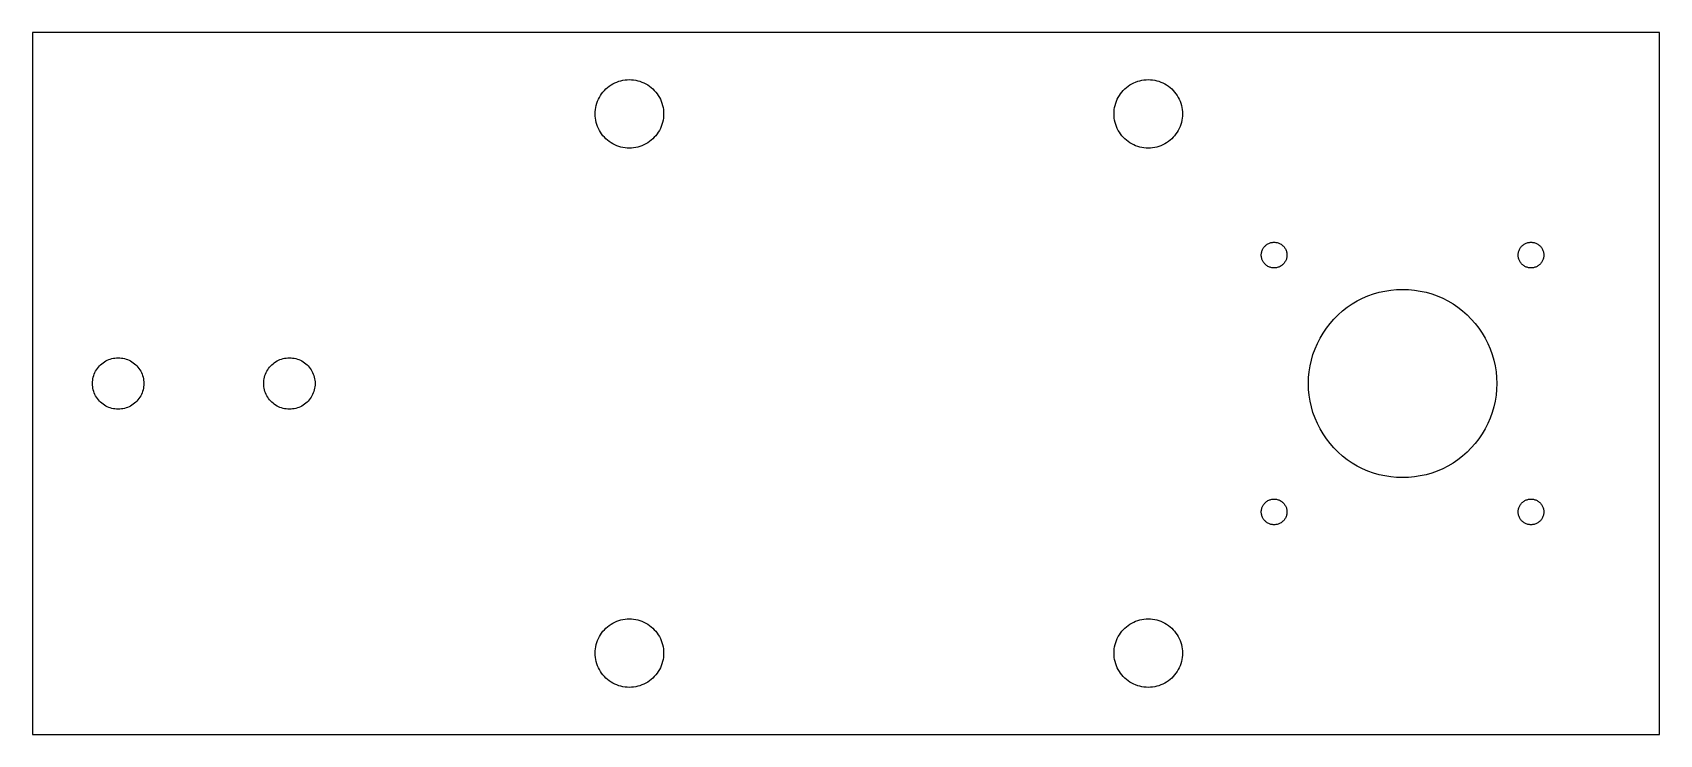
# Model space of a CAD drawing. Header units: metres. Extents: x -100 to 90, y -41 to 41.
import ezdxf

# ---------------------------------------------------------------- set-up
doc = ezdxf.new("R2010")
doc.units = ezdxf.units.M

msp = doc.modelspace()

# ---------------------------------------------------------------- linework, layer by layer
for p, q in [((90, 41), (-100, 41)), ((-100, 41), (-100, -41)), ((90, -41), (90, 41)), ((-33.382, 34.0497), (-33.2159, 34.2382)), ((-33.2159, 34.2382), (-33.0382, 34.4159)), ((-33.0382, 34.4159), (-32.8497, 34.582)), ((-32.8497, 34.582), (-32.6511, 34.7361)), ((-32.6511, 34.7361), (-32.4433, 34.8773)), ((-32.4433, 34.8773), (-32.227, 35.0052)), ((-32.227, 35.0052), (-32.0031, 35.1193)), ((-32.0031, 35.1193), (-31.7725, 35.2191)), ((-31.7725, 35.2191), (-31.5361, 35.3042)), ((-31.5361, 35.3042), (-31.2948, 35.3743)), ((-31.2948, 35.3743), (-31.0495, 35.4291)), ((-31.0495, 35.4291), (-30.8013, 35.4684)), ((-30.8013, 35.4684), (-30.5511, 35.4921)), ((-30.5511, 35.4921), (-30.3, 35.5)), ((-30.3, 35.5), (-30.0488, 35.4921)), ((-30.0488, 35.4921), (-29.7987, 35.4684)), ((-29.7987, 35.4684), (-29.5505, 35.4291)), ((-29.5505, 35.4291), (-29.3052, 35.3743)), ((-29.3052, 35.3743), (-29.0639, 35.3042)), ((-29.0639, 35.3042), (-28.8275, 35.2191)), ((-28.8275, 35.2191), (-28.5969, 35.1193)), ((-28.5969, 35.1193), (-28.373, 35.0052)), ((-28.373, 35.0052), (-28.1567, 34.8773)), ((-28.1567, 34.8773), (-27.9489, 34.7361)), ((-27.9489, 34.7361), (-27.7503, 34.582)), ((-27.7503, 34.582), (-27.5618, 34.4159)), ((-27.5618, 34.4159), (-27.3841, 34.2382)), ((-27.3841, 34.2382), (-27.2179, 34.0497)), ((27.2179, 34.0497), (27.3841, 34.2382)), ((27.3841, 34.2382), (27.5618, 34.4159)), ((27.5618, 34.4159), (27.7503, 34.582)), ((27.7503, 34.582), (27.9489, 34.7361)), ((27.9489, 34.7361), (28.1567, 34.8773)), ((28.1567, 34.8773), (28.373, 35.0052)), ((28.373, 35.0052), (28.5969, 35.1193)), ((28.5969, 35.1193), (28.8275, 35.2191)), ((28.8275, 35.2191), (29.0639, 35.3042)), ((29.0639, 35.3042), (29.3052, 35.3743)), ((29.3052, 35.3743), (29.5505, 35.4291)), ((29.5505, 35.4291), (29.7987, 35.4684)), ((29.7987, 35.4684), (30.0488, 35.4921)), ((30.0488, 35.4921), (30.3, 35.5)), ((30.3, 35.5), (30.5511, 35.4921)), ((30.5511, 35.4921), (30.8013, 35.4684)), ((30.8013, 35.4684), (31.0495, 35.4291)), ((31.0495, 35.4291), (31.2948, 35.3743)), ((31.2948, 35.3743), (31.5361, 35.3042)), ((31.5361, 35.3042), (31.7725, 35.2191)), ((31.7725, 35.2191), (32.0031, 35.1193)), ((32.0031, 35.1193), (32.227, 35.0052)), ((32.227, 35.0052), (32.4433, 34.8773)), ((32.4433, 34.8773), (32.6511, 34.7361)), ((32.6511, 34.7361), (32.8497, 34.582)), ((32.8497, 34.582), (33.0382, 34.4159)), ((33.0382, 34.4159), (33.2159, 34.2382)), ((33.2159, 34.2382), (33.382, 34.0497)), ((-34.2291, 32.2495), (-34.1743, 32.4948)), ((-34.1743, 32.4948), (-34.1042, 32.7361)), ((-34.1042, 32.7361), (-34.0191, 32.9725)), ((-34.0191, 32.9725), (-33.9193, 33.2031)), ((-33.9193, 33.2031), (-33.8052, 33.427)), ((-33.8052, 33.427), (-33.6773, 33.6433)), ((-33.6773, 33.6433), (-33.5361, 33.8511)), ((-33.5361, 33.8511), (-33.382, 34.0497)), ((-27.2179, 34.0497), (-27.0639, 33.8511)), ((-27.0639, 33.8511), (-26.9227, 33.6433)), ((-26.9227, 33.6433), (-26.7948, 33.427)), ((-26.7948, 33.427), (-26.6807, 33.2031)), ((-26.6807, 33.2031), (-26.5809, 32.9725)), ((-26.5809, 32.9725), (-26.4958, 32.7361)), ((-26.4958, 32.7361), (-26.4257, 32.4948)), ((-26.4257, 32.4948), (-26.3708, 32.2495)), ((26.3708, 32.2495), (26.4257, 32.4948)), ((26.4257, 32.4948), (26.4958, 32.7361)), ((26.4958, 32.7361), (26.5809, 32.9725)), ((26.5809, 32.9725), (26.6807, 33.2031)), ((26.6807, 33.2031), (26.7948, 33.427)), ((26.7948, 33.427), (26.9227, 33.6433)), ((26.9227, 33.6433), (27.0639, 33.8511)), ((27.0639, 33.8511), (27.2179, 34.0497)), ((33.382, 34.0497), (33.5361, 33.8511)), ((33.5361, 33.8511), (33.6773, 33.6433)), ((33.6773, 33.6433), (33.8052, 33.427)), ((33.8052, 33.427), (33.9193, 33.2031)), ((33.9193, 33.2031), (34.0191, 32.9725)), ((34.0191, 32.9725), (34.1042, 32.7361)), ((34.1042, 32.7361), (34.1743, 32.4948)), ((34.1743, 32.4948), (34.2291, 32.2495)), ((-34.3, 31.5), (-34.2921, 31.7512)), ((-34.2921, 31.2488), (-34.3, 31.5)), ((-34.2921, 31.7512), (-34.2684, 32.0013)), ((-34.2684, 30.9987), (-34.2921, 31.2488)), ((-34.2684, 32.0013), (-34.2291, 32.2495)), ((-34.2291, 30.7505), (-34.2684, 30.9987)), ((-34.1743, 30.5052), (-34.2291, 30.7505)), ((-34.1042, 30.2639), (-34.1743, 30.5052)), ((-26.4257, 30.5052), (-26.4958, 30.2639)), ((-26.3708, 30.7505), (-26.4257, 30.5052)), ((-26.3708, 32.2495), (-26.3315, 32.0013)), ((-26.3315, 30.9987), (-26.3708, 30.7505)), ((-26.3315, 32.0013), (-26.3079, 31.7512)), ((-26.3079, 31.2488), (-26.3315, 30.9987)), ((-26.3079, 31.7512), (-26.3, 31.5)), ((-26.3, 31.5), (-26.3079, 31.2488)), ((26.3, 31.5), (26.3079, 31.7512)), ((26.3079, 31.2488), (26.3, 31.5)), ((26.3079, 31.7512), (26.3315, 32.0013)), ((26.3315, 30.9987), (26.3079, 31.2488)), ((26.3315, 32.0013), (26.3708, 32.2495)), ((26.3708, 30.7505), (26.3315, 30.9987)), ((26.4257, 30.5052), (26.3708, 30.7505)), ((26.4958, 30.2639), (26.4257, 30.5052)), ((34.1743, 30.5052), (34.1042, 30.2639)), ((34.2291, 30.7505), (34.1743, 30.5052)), ((34.2291, 32.2495), (34.2684, 32.0013)), ((34.2684, 30.9987), (34.2291, 30.7505)), ((34.2684, 32.0013), (34.2921, 31.7512)), ((34.2921, 31.2488), (34.2684, 30.9987)), ((34.2921, 31.7512), (34.3, 31.5)), ((34.3, 31.5), (34.2921, 31.2488)), ((-34.0191, 30.0275), (-34.1042, 30.2639)), ((-33.9193, 29.7969), (-34.0191, 30.0275)), ((-33.8052, 29.573), (-33.9193, 29.7969)), ((-33.6773, 29.3567), (-33.8052, 29.573)), ((-33.5361, 29.1488), (-33.6773, 29.3567)), ((-33.382, 28.9503), (-33.5361, 29.1488)), ((-33.2159, 28.7618), (-33.382, 28.9503)), ((-33.0382, 28.5841), (-33.2159, 28.7618)), ((-32.8497, 28.4179), (-33.0382, 28.5841)), ((-27.5618, 28.5841), (-27.7503, 28.4179)), ((-27.3841, 28.7618), (-27.5618, 28.5841)), ((-27.2179, 28.9503), (-27.3841, 28.7618)), ((-27.0639, 29.1488), (-27.2179, 28.9503)), ((-26.9227, 29.3567), (-27.0639, 29.1488)), ((-26.7948, 29.573), (-26.9227, 29.3567)), ((-26.6807, 29.7969), (-26.7948, 29.573)), ((-26.5809, 30.0275), (-26.6807, 29.7969)), ((-26.4958, 30.2639), (-26.5809, 30.0275)), ((26.5809, 30.0275), (26.4958, 30.2639)), ((26.6807, 29.7969), (26.5809, 30.0275)), ((26.7948, 29.573), (26.6807, 29.7969)), ((26.9227, 29.3567), (26.7948, 29.573)), ((27.0639, 29.1488), (26.9227, 29.3567)), ((27.2179, 28.9503), (27.0639, 29.1488)), ((27.3841, 28.7618), (27.2179, 28.9503)), ((27.5618, 28.5841), (27.3841, 28.7618)), ((27.7503, 28.4179), (27.5618, 28.5841)), ((33.0382, 28.5841), (32.8497, 28.4179)), ((33.2159, 28.7618), (33.0382, 28.5841)), ((33.382, 28.9503), (33.2159, 28.7618)), ((33.5361, 29.1488), (33.382, 28.9503)), ((33.6773, 29.3567), (33.5361, 29.1488)), ((33.8052, 29.573), (33.6773, 29.3567)), ((33.9193, 29.7969), (33.8052, 29.573)), ((34.0191, 30.0275), (33.9193, 29.7969)), ((34.1042, 30.2639), (34.0191, 30.0275)), ((-32.6511, 28.2639), (-32.8497, 28.4179)), ((-32.4433, 28.1227), (-32.6511, 28.2639)), ((-32.227, 27.9948), (-32.4433, 28.1227)), ((-32.0031, 27.8807), (-32.227, 27.9948)), ((-31.7725, 27.7809), (-32.0031, 27.8807)), ((-31.5361, 27.6958), (-31.7725, 27.7809)), ((-31.2948, 27.6257), (-31.5361, 27.6958)), ((-31.0495, 27.5708), (-31.2948, 27.6257)), ((-30.8013, 27.5315), (-31.0495, 27.5708)), ((-30.5511, 27.5079), (-30.8013, 27.5315)), ((-30.3, 27.5), (-30.5511, 27.5079)), ((-30.0488, 27.5079), (-30.3, 27.5)), ((-29.7987, 27.5315), (-30.0488, 27.5079)), ((-29.5505, 27.5708), (-29.7987, 27.5315)), ((-29.3052, 27.6257), (-29.5505, 27.5708)), ((-29.0639, 27.6958), (-29.3052, 27.6257)), ((-28.8275, 27.7809), (-29.0639, 27.6958)), ((-28.5969, 27.8807), (-28.8275, 27.7809)), ((-28.373, 27.9948), (-28.5969, 27.8807)), ((-28.1567, 28.1227), (-28.373, 27.9948)), ((-27.9489, 28.2639), (-28.1567, 28.1227)), ((-27.7503, 28.4179), (-27.9489, 28.2639)), ((27.9489, 28.2639), (27.7503, 28.4179)), ((28.1567, 28.1227), (27.9489, 28.2639)), ((28.373, 27.9948), (28.1567, 28.1227)), ((28.5969, 27.8807), (28.373, 27.9948)), ((28.8275, 27.7809), (28.5969, 27.8807)), ((29.0639, 27.6958), (28.8275, 27.7809)), ((29.3052, 27.6257), (29.0639, 27.6958)), ((29.5505, 27.5708), (29.3052, 27.6257)), ((29.7987, 27.5315), (29.5505, 27.5708)), ((30.0488, 27.5079), (29.7987, 27.5315)), ((30.3, 27.5), (30.0488, 27.5079)), ((30.5511, 27.5079), (30.3, 27.5)), ((30.8013, 27.5315), (30.5511, 27.5079)), ((31.0495, 27.5708), (30.8013, 27.5315)), ((31.2948, 27.6257), (31.0495, 27.5708)), ((31.5361, 27.6958), (31.2948, 27.6257)), ((31.7725, 27.7809), (31.5361, 27.6958)), ((32.0031, 27.8807), (31.7725, 27.7809)), ((32.227, 27.9948), (32.0031, 27.8807)), ((32.4433, 28.1227), (32.227, 27.9948)), ((32.6511, 28.2639), (32.4433, 28.1227)), ((32.8497, 28.4179), (32.6511, 28.2639)), ((43.5118, 15.188), (43.5266, 15.2811)), ((43.5266, 15.2811), (43.5471, 15.373)), ((43.5471, 15.373), (43.5734, 15.4635)), ((43.5734, 15.4635), (43.6053, 15.5522)), ((43.6053, 15.5522), (43.6428, 15.6387)), ((43.6428, 15.6387), (43.6855, 15.7226)), ((43.6855, 15.7226), (43.7335, 15.8037)), ((43.7335, 15.8037), (43.7865, 15.8817)), ((43.7865, 15.8817), (43.8442, 15.9561)), ((43.8442, 15.9561), (43.9066, 16.0268)), ((43.9066, 16.0268), (43.9732, 16.0934)), ((43.9732, 16.0934), (44.0439, 16.1558)), ((44.0439, 16.1558), (44.1183, 16.2135)), ((44.1183, 16.2135), (44.1963, 16.2665)), ((44.1963, 16.2665), (44.2774, 16.3145)), ((44.2774, 16.3145), (44.3613, 16.3572)), ((44.3613, 16.3572), (44.4478, 16.3947)), ((44.4478, 16.3947), (44.5365, 16.4266)), ((44.5365, 16.4266), (44.627, 16.4529)), ((44.627, 16.4529), (44.7189, 16.4734)), ((44.7189, 16.4734), (44.812, 16.4882)), ((44.812, 16.4882), (44.9058, 16.497)), ((44.9058, 16.497), (45, 16.5)), ((45, 16.5), (45.0942, 16.497)), ((45.0942, 16.497), (45.188, 16.4882)), ((45.188, 16.4882), (45.2811, 16.4734)), ((45.2811, 16.4734), (45.373, 16.4529)), ((45.373, 16.4529), (45.4635, 16.4266)), ((45.4635, 16.4266), (45.5522, 16.3947)), ((45.5522, 16.3947), (45.6387, 16.3572)), ((45.6387, 16.3572), (45.7226, 16.3145)), ((45.7226, 16.3145), (45.8037, 16.2665)), ((45.8037, 16.2665), (45.8817, 16.2135)), ((45.8817, 16.2135), (45.9561, 16.1558)), ((45.9561, 16.1558), (46.0268, 16.0934)), ((46.0268, 16.0934), (46.0935, 16.0268)), ((46.0935, 16.0268), (46.1558, 15.9561)), ((46.1558, 15.9561), (46.2135, 15.8817)), ((46.2135, 15.8817), (46.2665, 15.8037)), ((46.2665, 15.8037), (46.3145, 15.7226)), ((46.3145, 15.7226), (46.3573, 15.6387)), ((46.3573, 15.6387), (46.3947, 15.5522)), ((46.3947, 15.5522), (46.4266, 15.4635)), ((46.4266, 15.4635), (46.4529, 15.373)), ((46.4529, 15.373), (46.4734, 15.2811)), ((46.4734, 15.2811), (46.4882, 15.188)), ((73.5118, 15.188), (73.5266, 15.2811)), ((73.5266, 15.2811), (73.5471, 15.373)), ((73.5471, 15.373), (73.5734, 15.4635)), ((73.5734, 15.4635), (73.6053, 15.5522)), ((73.6053, 15.5522), (73.6427, 15.6387)), ((73.6427, 15.6387), (73.6855, 15.7226)), ((73.6855, 15.7226), (73.7335, 15.8037)), ((73.7335, 15.8037), (73.7865, 15.8817)), ((73.7865, 15.8817), (73.8442, 15.9561)), ((73.8442, 15.9561), (73.9065, 16.0268)), ((73.9065, 16.0268), (73.9732, 16.0934)), ((73.9732, 16.0934), (74.0439, 16.1558)), ((74.0439, 16.1558), (74.1183, 16.2135)), ((74.1183, 16.2135), (74.1963, 16.2665)), ((74.1963, 16.2665), (74.2774, 16.3145)), ((74.2774, 16.3145), (74.3613, 16.3572)), ((74.3613, 16.3572), (74.4478, 16.3947)), ((74.4478, 16.3947), (74.5365, 16.4266)), ((74.5365, 16.4266), (74.627, 16.4529)), ((74.627, 16.4529), (74.7189, 16.4734)), ((74.7189, 16.4734), (74.812, 16.4882)), ((74.812, 16.4882), (74.9058, 16.497)), ((74.9058, 16.497), (75, 16.5)), ((75, 16.5), (75.0942, 16.497)), ((75.0942, 16.497), (75.188, 16.4882)), ((75.188, 16.4882), (75.2811, 16.4734)), ((75.2811, 16.4734), (75.373, 16.4529)), ((75.373, 16.4529), (75.4635, 16.4266)), ((75.4635, 16.4266), (75.5522, 16.3947)), ((75.5522, 16.3947), (75.6387, 16.3572)), ((75.6387, 16.3572), (75.7226, 16.3145)), ((75.7226, 16.3145), (75.8037, 16.2665)), ((75.8037, 16.2665), (75.8817, 16.2135)), ((75.8817, 16.2135), (75.9561, 16.1558)), ((75.9561, 16.1558), (76.0268, 16.0934)), ((76.0268, 16.0934), (76.0934, 16.0268)), ((76.0934, 16.0268), (76.1558, 15.9561)), ((76.1558, 15.9561), (76.2135, 15.8817)), ((76.2135, 15.8817), (76.2665, 15.8037)), ((76.2665, 15.8037), (76.3145, 15.7226)), ((76.3145, 15.7226), (76.3572, 15.6387)), ((76.3572, 15.6387), (76.3947, 15.5522)), ((76.3947, 15.5522), (76.4266, 15.4635)), ((76.4266, 15.4635), (76.4529, 15.373)), ((76.4529, 15.373), (76.4734, 15.2811)), ((76.4734, 15.2811), (76.4882, 15.188)), ((43.5, 15), (43.503, 15.0942)), ((43.503, 14.9058), (43.5, 15)), ((43.503, 15.0942), (43.5118, 15.188)), ((43.5118, 14.812), (43.503, 14.9058)), ((43.5266, 14.7189), (43.5118, 14.812)), ((43.5471, 14.627), (43.5266, 14.7189)), ((43.5734, 14.5365), (43.5471, 14.627)), ((43.6053, 14.4478), (43.5734, 14.5365)), ((43.6428, 14.3613), (43.6053, 14.4478)), ((43.6855, 14.2774), (43.6428, 14.3613)), ((43.7335, 14.1963), (43.6855, 14.2774)), ((43.7865, 14.1183), (43.7335, 14.1963)), ((43.8442, 14.0439), (43.7865, 14.1183)), ((43.9066, 13.9732), (43.8442, 14.0439)), ((43.9732, 13.9065), (43.9066, 13.9732)), ((44.0439, 13.8442), (43.9732, 13.9065)), ((44.1183, 13.7865), (44.0439, 13.8442)), ((44.1963, 13.7335), (44.1183, 13.7865)), ((44.2774, 13.6855), (44.1963, 13.7335)), ((44.3613, 13.6427), (44.2774, 13.6855)), ((44.4478, 13.6053), (44.3613, 13.6427)), ((44.5365, 13.5734), (44.4478, 13.6053)), ((44.627, 13.5471), (44.5365, 13.5734)), ((44.7189, 13.5266), (44.627, 13.5471)), ((44.812, 13.5118), (44.7189, 13.5266)), ((44.9058, 13.5029), (44.812, 13.5118)), ((45, 13.5), (44.9058, 13.5029)), ((45.0942, 13.5029), (45, 13.5)), ((45.188, 13.5118), (45.0942, 13.5029)), ((45.2811, 13.5266), (45.188, 13.5118)), ((45.373, 13.5471), (45.2811, 13.5266)), ((45.4635, 13.5734), (45.373, 13.5471)), ((45.5522, 13.6053), (45.4635, 13.5734)), ((45.6387, 13.6427), (45.5522, 13.6053)), ((45.7226, 13.6855), (45.6387, 13.6427)), ((45.8037, 13.7335), (45.7226, 13.6855)), ((45.8817, 13.7865), (45.8037, 13.7335)), ((45.9561, 13.8442), (45.8817, 13.7865)), ((46.0268, 13.9065), (45.9561, 13.8442)), ((46.0935, 13.9732), (46.0268, 13.9065)), ((46.1558, 14.0439), (46.0935, 13.9732)), ((46.2135, 14.1183), (46.1558, 14.0439)), ((46.2665, 14.1963), (46.2135, 14.1183)), ((46.3145, 14.2774), (46.2665, 14.1963)), ((46.3573, 14.3613), (46.3145, 14.2774)), ((46.3947, 14.4478), (46.3573, 14.3613)), ((46.4266, 14.5365), (46.3947, 14.4478)), ((46.4529, 14.627), (46.4266, 14.5365)), ((46.4734, 14.7189), (46.4529, 14.627)), ((46.4882, 14.812), (46.4734, 14.7189)), ((46.4882, 15.188), (46.4971, 15.0942)), ((46.4971, 14.9058), (46.4882, 14.812)), ((46.4971, 15.0942), (46.5, 15)), ((46.5, 15), (46.4971, 14.9058)), ((73.5, 15), (73.5029, 15.0942)), ((73.5029, 14.9058), (73.5, 15)), ((73.5029, 15.0942), (73.5118, 15.188)), ((73.5118, 14.812), (73.5029, 14.9058)), ((73.5266, 14.7189), (73.5118, 14.812)), ((73.5471, 14.627), (73.5266, 14.7189)), ((73.5734, 14.5365), (73.5471, 14.627)), ((73.6053, 14.4478), (73.5734, 14.5365)), ((73.6427, 14.3613), (73.6053, 14.4478)), ((73.6855, 14.2774), (73.6427, 14.3613)), ((73.7335, 14.1963), (73.6855, 14.2774)), ((73.7865, 14.1183), (73.7335, 14.1963)), ((73.8442, 14.0439), (73.7865, 14.1183)), ((73.9065, 13.9732), (73.8442, 14.0439)), ((73.9732, 13.9065), (73.9065, 13.9732)), ((74.0439, 13.8442), (73.9732, 13.9065)), ((74.1183, 13.7865), (74.0439, 13.8442)), ((74.1963, 13.7335), (74.1183, 13.7865)), ((74.2774, 13.6855), (74.1963, 13.7335)), ((74.3613, 13.6427), (74.2774, 13.6855)), ((74.4478, 13.6053), (74.3613, 13.6427)), ((74.5365, 13.5734), (74.4478, 13.6053)), ((74.627, 13.5471), (74.5365, 13.5734)), ((74.7189, 13.5266), (74.627, 13.5471)), ((74.812, 13.5118), (74.7189, 13.5266)), ((74.9058, 13.5029), (74.812, 13.5118)), ((75, 13.5), (74.9058, 13.5029)), ((75.0942, 13.5029), (75, 13.5)), ((75.188, 13.5118), (75.0942, 13.5029)), ((75.2811, 13.5266), (75.188, 13.5118)), ((75.373, 13.5471), (75.2811, 13.5266)), ((75.4635, 13.5734), (75.373, 13.5471)), ((75.5522, 13.6053), (75.4635, 13.5734)), ((75.6387, 13.6427), (75.5522, 13.6053)), ((75.7226, 13.6855), (75.6387, 13.6427)), ((75.8037, 13.7335), (75.7226, 13.6855)), ((75.8817, 13.7865), (75.8037, 13.7335)), ((75.9561, 13.8442), (75.8817, 13.7865)), ((76.0268, 13.9065), (75.9561, 13.8442)), ((76.0934, 13.9732), (76.0268, 13.9065)), ((76.1558, 14.0439), (76.0934, 13.9732)), ((76.2135, 14.1183), (76.1558, 14.0439)), ((76.2665, 14.1963), (76.2135, 14.1183)), ((76.3145, 14.2774), (76.2665, 14.1963)), ((76.3572, 14.3613), (76.3145, 14.2774)), ((76.3947, 14.4478), (76.3572, 14.3613)), ((76.4266, 14.5365), (76.3947, 14.4478)), ((76.4529, 14.627), (76.4266, 14.5365)), ((76.4734, 14.7189), (76.4529, 14.627)), ((76.4882, 14.812), (76.4734, 14.7189)), ((76.4882, 15.188), (76.497, 15.0942)), ((76.497, 14.9058), (76.4882, 14.812)), ((76.497, 15.0942), (76.5, 15)), ((76.5, 15), (76.497, 14.9058)), ((54.1059, 9.2876), (54.7007, 9.63936)), ((54.7007, 9.63936), (55.3164, 9.95309)), ((55.3164, 9.95309), (55.9506, 10.2275)), ((55.9506, 10.2275), (56.6008, 10.4616)), ((56.6008, 10.4616), (57.2644, 10.6544)), ((57.2644, 10.6544), (57.9388, 10.8051)), ((57.9388, 10.8051), (58.6213, 10.9133)), ((58.6213, 10.9133), (59.3093, 10.9783)), ((59.3093, 10.9783), (60, 11)), ((60, 11), (60.6907, 10.9783)), ((60.6907, 10.9783), (61.3787, 10.9133)), ((61.3787, 10.9133), (62.0612, 10.8051)), ((62.0612, 10.8051), (62.7356, 10.6544)), ((62.7356, 10.6544), (63.3992, 10.4616)), ((63.3992, 10.4616), (64.0494, 10.2275)), ((64.0494, 10.2275), (64.6836, 9.95309)), ((64.6836, 9.95309), (65.2993, 9.63936)), ((65.2993, 9.63936), (65.8941, 9.2876)), ((51.9814, 7.53001), (52.47, 8.01865)), ((52.47, 8.01865), (52.9883, 8.47563)), ((52.9883, 8.47563), (53.5344, 8.89919)), ((53.5344, 8.89919), (54.1059, 9.2876)), ((65.8941, 9.2876), (66.4656, 8.89919)), ((66.4656, 8.89919), (67.0117, 8.47563)), ((67.0117, 8.47563), (67.53, 8.01865)), ((67.53, 8.01865), (68.0186, 7.53001)), ((50.3606, 5.29929), (50.7124, 5.89409)), ((50.7124, 5.89409), (51.1008, 6.46564)), ((51.1008, 6.46564), (51.5244, 7.01166)), ((51.5244, 7.01166), (51.9814, 7.53001)), ((68.0186, 7.53001), (68.4756, 7.01166)), ((68.4756, 7.01166), (68.8992, 6.46564)), ((68.8992, 6.46564), (69.2876, 5.89409)), ((69.2876, 5.89409), (69.6394, 5.29929)), ((49.5384, 3.39919), (49.7725, 4.04936)), ((49.7725, 4.04936), (50.0469, 4.68356)), ((50.0469, 4.68356), (50.3606, 5.29929)), ((69.6394, 5.29929), (69.9531, 4.68356)), ((69.9531, 4.68356), (70.2275, 4.04936)), ((70.2275, 4.04936), (70.4616, 3.39919)), ((-92.427, 1.76335), (-92.3115, 1.91226)), ((-92.3115, 1.91226), (-92.1869, 2.05363)), ((-92.1869, 2.05363), (-92.0536, 2.1869)), ((-92.0536, 2.1869), (-91.9123, 2.31154)), ((-91.9123, 2.31154), (-91.7634, 2.42705)), ((-91.7634, 2.42705), (-91.6075, 2.53297)), ((-91.6075, 2.53297), (-91.4453, 2.62891)), ((-91.4453, 2.62891), (-91.2773, 2.71448)), ((-91.2773, 2.71448), (-91.1044, 2.78932)), ((-91.1044, 2.78932), (-90.927, 2.85316)), ((-90.927, 2.85316), (-90.7461, 2.90575)), ((-90.7461, 2.90575), (-90.5621, 2.94685)), ((-90.5621, 2.94685), (-90.376, 2.97633)), ((-90.376, 2.97633), (-90.1884, 2.99408)), ((-90.1884, 2.99408), (-90, 3)), ((-90, 3), (-89.8116, 2.99408)), ((-89.8116, 2.99408), (-89.624, 2.97633)), ((-89.624, 2.97633), (-89.4379, 2.94685)), ((-89.4379, 2.94685), (-89.2539, 2.90575)), ((-89.2539, 2.90575), (-89.0729, 2.85316)), ((-89.0729, 2.85316), (-88.8956, 2.78932)), ((-88.8956, 2.78932), (-88.7227, 2.71448)), ((-88.7227, 2.71448), (-88.5547, 2.62891)), ((-88.5547, 2.62891), (-88.3925, 2.53297)), ((-88.3925, 2.53297), (-88.2366, 2.42705)), ((-88.2366, 2.42705), (-88.0877, 2.31154)), ((-88.0877, 2.31154), (-87.9464, 2.1869)), ((-87.9464, 2.1869), (-87.8131, 2.05363)), ((-87.8131, 2.05363), (-87.6884, 1.91226)), ((-87.6884, 1.91226), (-87.5729, 1.76335)), ((-72.4271, 1.76334), (-72.3116, 1.91225)), ((-72.3116, 1.91225), (-72.1869, 2.05362)), ((-72.1869, 2.05362), (-72.0536, 2.18689)), ((-72.0536, 2.18689), (-71.9123, 2.31152)), ((-71.9123, 2.31152), (-71.7634, 2.42703)), ((-71.7634, 2.42703), (-71.6075, 2.53296)), ((-71.6075, 2.53296), (-71.4453, 2.62889)), ((-71.4453, 2.62889), (-71.2773, 2.71446)), ((-71.2773, 2.71446), (-71.1044, 2.78931)), ((-71.1044, 2.78931), (-70.9271, 2.85315)), ((-70.9271, 2.85315), (-70.7461, 2.90573)), ((-70.7461, 2.90573), (-70.5621, 2.94684)), ((-70.5621, 2.94684), (-70.376, 2.97632)), ((-70.376, 2.97632), (-70.1884, 2.99406)), ((-70.1884, 2.99406), (-70, 2.99998)), ((-70, 2.99998), (-69.8116, 2.99406)), ((-69.8116, 2.99406), (-69.624, 2.97632)), ((-69.624, 2.97632), (-69.4379, 2.94684)), ((-69.4379, 2.94684), (-69.2539, 2.90573)), ((-69.2539, 2.90573), (-69.073, 2.85315)), ((-69.073, 2.85315), (-68.8956, 2.78931)), ((-68.8956, 2.78931), (-68.7227, 2.71446)), ((-68.7227, 2.71446), (-68.5547, 2.62889)), ((-68.5547, 2.62889), (-68.3925, 2.53296)), ((-68.3925, 2.53296), (-68.2366, 2.42703)), ((-68.2366, 2.42703), (-68.0877, 2.31152)), ((-68.0877, 2.31152), (-67.9464, 2.18689)), ((-67.9464, 2.18689), (-67.8131, 2.05362)), ((-67.8131, 2.05362), (-67.6885, 1.91225)), ((-67.6885, 1.91225), (-67.573, 1.76334)), ((49.0867, 1.37866), (49.1949, 2.06119)), ((49.1949, 2.06119), (49.3456, 2.73558)), ((49.3456, 2.73558), (49.5384, 3.39919)), ((70.4616, 3.39919), (70.6544, 2.73558)), ((70.6544, 2.73558), (70.8051, 2.06119)), ((70.8051, 2.06119), (70.9133, 1.37866)), ((-93, 0), (-92.9941, 0.18837)), ((-92.9941, -0.18835), (-93, 0)), ((-92.9941, 0.18837), (-92.9763, 0.37599)), ((-92.9763, 0.37599), (-92.9469, 0.56213)), ((-92.9469, 0.56213), (-92.9057, 0.74606)), ((-92.9057, 0.74606), (-92.8532, 0.92705)), ((-92.8532, 0.92705), (-92.7893, 1.10437)), ((-92.7893, 1.10437), (-92.7145, 1.27733)), ((-92.7145, 1.27733), (-92.6289, 1.44525)), ((-92.6289, 1.44525), (-92.533, 1.60747)), ((-92.533, 1.60747), (-92.427, 1.76335)), ((-87.5729, 1.76335), (-87.467, 1.60747)), ((-87.467, 1.60747), (-87.3711, 1.44525)), ((-87.3711, 1.44525), (-87.2855, 1.27733)), ((-87.2855, 1.27733), (-87.2107, 1.10437)), ((-87.2107, 1.10437), (-87.1468, 0.92705)), ((-87.1468, 0.92705), (-87.0942, 0.74606)), ((-87.0942, 0.74606), (-87.0531, 0.56213)), ((-87.0531, 0.56213), (-87.0237, 0.37599)), ((-87.0237, 0.37599), (-87.0059, 0.18837)), ((-87.0059, 0.18837), (-87, 0)), ((-87, 0), (-87.0059, -0.18835)), ((-73, 0), (-72.9941, 0.18835)), ((-72.9941, -0.18837), (-73, 0)), ((-72.9941, 0.18835), (-72.9763, 0.37598)), ((-72.9763, 0.37598), (-72.9469, 0.56212)), ((-72.9469, 0.56212), (-72.9058, 0.74605)), ((-72.9058, 0.74605), (-72.8532, 0.92703)), ((-72.8532, 0.92703), (-72.7893, 1.10435)), ((-72.7893, 1.10435), (-72.7145, 1.27731)), ((-72.7145, 1.27731), (-72.6289, 1.44524)), ((-72.6289, 1.44524), (-72.533, 1.60745)), ((-72.533, 1.60745), (-72.4271, 1.76334)), ((-67.573, 1.76334), (-67.467, 1.60745)), ((-67.467, 1.60745), (-67.3711, 1.44524)), ((-67.3711, 1.44524), (-67.2855, 1.27731)), ((-67.2855, 1.27731), (-67.2107, 1.10435)), ((-67.2107, 1.10435), (-67.1468, 0.92703)), ((-67.1468, 0.92703), (-67.0943, 0.74605)), ((-67.0943, 0.74605), (-67.0531, 0.56212)), ((-67.0531, 0.56212), (-67.0237, 0.37598)), ((-67.0237, 0.37598), (-67.0059, 0.18835)), ((-67.0059, 0.18835), (-67, 0)), ((-67, 0), (-67.0059, -0.18837)), ((49, 0), (49.0217, 0.69069)), ((49.0217, -0.69069), (49, 0)), ((49.0217, 0.69069), (49.0867, 1.37866)), ((70.9133, 1.37866), (70.9783, 0.69069)), ((70.9783, 0.69069), (71, 0)), ((71, 0), (70.9783, -0.69069)), ((-92.9763, -0.37598), (-92.9941, -0.18835)), ((-92.9469, -0.56212), (-92.9763, -0.37598)), ((-92.9057, -0.74605), (-92.9469, -0.56212)), ((-92.8532, -0.92703), (-92.9057, -0.74605)), ((-92.7893, -1.10435), (-92.8532, -0.92703)), ((-92.7145, -1.27731), (-92.7893, -1.10435)), ((-92.6289, -1.44524), (-92.7145, -1.27731)), ((-92.533, -1.60745), (-92.6289, -1.44524)), ((-92.427, -1.76334), (-92.533, -1.60745)), ((-92.3115, -1.91225), (-92.427, -1.76334)), ((-87.5729, -1.76334), (-87.6884, -1.91225)), ((-87.467, -1.60745), (-87.5729, -1.76334)), ((-87.3711, -1.44524), (-87.467, -1.60745)), ((-87.2855, -1.27731), (-87.3711, -1.44524)), ((-87.2107, -1.10435), (-87.2855, -1.27731)), ((-87.1468, -0.92703), (-87.2107, -1.10435)), ((-87.0942, -0.74605), (-87.1468, -0.92703)), ((-87.0531, -0.56212), (-87.0942, -0.74605)), ((-87.0237, -0.37598), (-87.0531, -0.56212)), ((-87.0059, -0.18835), (-87.0237, -0.37598)), ((-72.9763, -0.37599), (-72.9941, -0.18837)), ((-72.9469, -0.56213), (-72.9763, -0.37599)), ((-72.9058, -0.74606), (-72.9469, -0.56213)), ((-72.8532, -0.92705), (-72.9058, -0.74606)), ((-72.7893, -1.10437), (-72.8532, -0.92705)), ((-72.7145, -1.27733), (-72.7893, -1.10437)), ((-72.6289, -1.44525), (-72.7145, -1.27733)), ((-72.533, -1.60747), (-72.6289, -1.44525)), ((-72.4271, -1.76335), (-72.533, -1.60747)), ((-72.3116, -1.91226), (-72.4271, -1.76335)), ((-67.573, -1.76335), (-67.6885, -1.91226)), ((-67.467, -1.60747), (-67.573, -1.76335)), ((-67.3711, -1.44525), (-67.467, -1.60747)), ((-67.2855, -1.27733), (-67.3711, -1.44525)), ((-67.2107, -1.10437), (-67.2855, -1.27733)), ((-67.1468, -0.92705), (-67.2107, -1.10437)), ((-67.0943, -0.74606), (-67.1468, -0.92705)), ((-67.0531, -0.56213), (-67.0943, -0.74606)), ((-67.0237, -0.37599), (-67.0531, -0.56213)), ((-67.0059, -0.18837), (-67.0237, -0.37599)), ((49.0867, -1.37866), (49.0217, -0.69069)), ((49.1949, -2.06119), (49.0867, -1.37866)), ((70.9133, -1.37866), (70.8051, -2.06119)), ((70.9783, -0.69069), (70.9133, -1.37866)), ((-92.1869, -2.05362), (-92.3115, -1.91225)), ((-92.0536, -2.18689), (-92.1869, -2.05362)), ((-91.9123, -2.31152), (-92.0536, -2.18689)), ((-91.7634, -2.42703), (-91.9123, -2.31152)), ((-91.6075, -2.53296), (-91.7634, -2.42703)), ((-91.4453, -2.62889), (-91.6075, -2.53296)), ((-91.2773, -2.71446), (-91.4453, -2.62889)), ((-91.1044, -2.78931), (-91.2773, -2.71446)), ((-90.927, -2.85315), (-91.1044, -2.78931)), ((-90.7461, -2.90573), (-90.927, -2.85315)), ((-90.5621, -2.94684), (-90.7461, -2.90573)), ((-90.376, -2.97632), (-90.5621, -2.94684)), ((-90.1884, -2.99406), (-90.376, -2.97632)), ((-90, -2.99998), (-90.1884, -2.99406)), ((-89.8116, -2.99406), (-90, -2.99998)), ((-89.624, -2.97632), (-89.8116, -2.99406)), ((-89.4379, -2.94684), (-89.624, -2.97632)), ((-89.2539, -2.90573), (-89.4379, -2.94684)), ((-89.0729, -2.85315), (-89.2539, -2.90573)), ((-88.8956, -2.78931), (-89.0729, -2.85315)), ((-88.7227, -2.71446), (-88.8956, -2.78931)), ((-88.5547, -2.62889), (-88.7227, -2.71446)), ((-88.3925, -2.53296), (-88.5547, -2.62889)), ((-88.2366, -2.42703), (-88.3925, -2.53296)), ((-88.0877, -2.31152), (-88.2366, -2.42703)), ((-87.9464, -2.18689), (-88.0877, -2.31152)), ((-87.8131, -2.05362), (-87.9464, -2.18689)), ((-87.6884, -1.91225), (-87.8131, -2.05362)), ((-72.1869, -2.05363), (-72.3116, -1.91226)), ((-72.0536, -2.1869), (-72.1869, -2.05363)), ((-71.9123, -2.31154), (-72.0536, -2.1869)), ((-71.7634, -2.42705), (-71.9123, -2.31154)), ((-71.6075, -2.53297), (-71.7634, -2.42705)), ((-71.4453, -2.62891), (-71.6075, -2.53297)), ((-71.2773, -2.71448), (-71.4453, -2.62891)), ((-71.1044, -2.78932), (-71.2773, -2.71448)), ((-70.9271, -2.85316), (-71.1044, -2.78932)), ((-70.7461, -2.90575), (-70.9271, -2.85316)), ((-70.5621, -2.94685), (-70.7461, -2.90575)), ((-70.376, -2.97633), (-70.5621, -2.94685)), ((-70.1884, -2.99408), (-70.376, -2.97633)), ((-70, -3), (-70.1884, -2.99408)), ((-69.8116, -2.99408), (-70, -3)), ((-69.624, -2.97633), (-69.8116, -2.99408)), ((-69.4379, -2.94685), (-69.624, -2.97633)), ((-69.2539, -2.90575), (-69.4379, -2.94685)), ((-69.073, -2.85316), (-69.2539, -2.90575)), ((-68.8956, -2.78932), (-69.073, -2.85316)), ((-68.7227, -2.71448), (-68.8956, -2.78932)), ((-68.5547, -2.62891), (-68.7227, -2.71448)), ((-68.3925, -2.53297), (-68.5547, -2.62891)), ((-68.2366, -2.42705), (-68.3925, -2.53297)), ((-68.0877, -2.31154), (-68.2366, -2.42705)), ((-67.9464, -2.1869), (-68.0877, -2.31154)), ((-67.8131, -2.05363), (-67.9464, -2.1869)), ((-67.6885, -1.91226), (-67.8131, -2.05363)), ((49.3456, -2.73558), (49.1949, -2.06119)), ((49.5384, -3.39919), (49.3456, -2.73558)), ((49.7725, -4.04936), (49.5384, -3.39919)), ((70.4616, -3.39919), (70.2275, -4.04936)), ((70.6544, -2.73558), (70.4616, -3.39919)), ((70.8051, -2.06119), (70.6544, -2.73558)), ((50.0469, -4.68356), (49.7725, -4.04936)), ((50.3606, -5.29929), (50.0469, -4.68356)), ((50.7124, -5.89409), (50.3606, -5.29929)), ((69.6394, -5.29929), (69.2876, -5.89409)), ((69.9531, -4.68356), (69.6394, -5.29929)), ((70.2275, -4.04936), (69.9531, -4.68356)), ((51.1008, -6.46564), (50.7124, -5.89409)), ((51.5244, -7.01166), (51.1008, -6.46564)), ((51.9814, -7.53001), (51.5244, -7.01166)), ((52.47, -8.01865), (51.9814, -7.53001)), ((68.0186, -7.53001), (67.53, -8.01865)), ((68.4756, -7.01166), (68.0186, -7.53001)), ((68.8992, -6.46564), (68.4756, -7.01166)), ((69.2876, -5.89409), (68.8992, -6.46564)), ((52.9883, -8.47563), (52.47, -8.01865)), ((53.5344, -8.89919), (52.9883, -8.47563)), ((54.1059, -9.2876), (53.5344, -8.89919)), ((54.7007, -9.63936), (54.1059, -9.2876)), ((65.8941, -9.2876), (65.2993, -9.63936)), ((66.4656, -8.89919), (65.8941, -9.2876)), ((67.0117, -8.47563), (66.4656, -8.89919)), ((67.53, -8.01865), (67.0117, -8.47563)), ((55.3164, -9.95309), (54.7007, -9.63936)), ((55.9506, -10.2275), (55.3164, -9.95309)), ((56.6008, -10.4616), (55.9506, -10.2275)), ((57.2644, -10.6544), (56.6008, -10.4616)), ((57.9388, -10.8051), (57.2644, -10.6544)), ((58.6213, -10.9133), (57.9388, -10.8051)), ((59.3093, -10.9783), (58.6213, -10.9133)), ((60, -11), (59.3093, -10.9783)), ((60.6907, -10.9783), (60, -11)), ((61.3787, -10.9133), (60.6907, -10.9783)), ((62.0612, -10.8051), (61.3787, -10.9133)), ((62.7356, -10.6544), (62.0612, -10.8051)), ((63.3992, -10.4616), (62.7356, -10.6544)), ((64.0494, -10.2275), (63.3992, -10.4616)), ((64.6836, -9.95309), (64.0494, -10.2275)), ((65.2993, -9.63936), (64.6836, -9.95309)), ((43.5, -15), (43.503, -14.9058)), ((43.503, -15.0942), (43.5, -15)), ((43.503, -14.9058), (43.5118, -14.812)), ((43.5118, -15.188), (43.503, -15.0942)), ((43.5118, -14.812), (43.5266, -14.7189)), ((43.5266, -15.2811), (43.5118, -15.188)), ((43.5266, -14.7189), (43.5471, -14.627)), ((43.5471, -14.627), (43.5734, -14.5365)), ((43.5734, -14.5365), (43.6053, -14.4478)), ((43.6053, -14.4478), (43.6428, -14.3613)), ((43.6428, -14.3613), (43.6855, -14.2774)), ((43.6855, -14.2774), (43.7335, -14.1963)), ((43.7335, -14.1963), (43.7865, -14.1183)), ((43.7865, -14.1183), (43.8442, -14.0439)), ((43.8442, -14.0439), (43.9066, -13.9732)), ((43.9066, -13.9732), (43.9732, -13.9065)), ((43.9732, -13.9065), (44.0439, -13.8442)), ((44.0439, -13.8442), (44.1183, -13.7865)), ((44.1183, -13.7865), (44.1963, -13.7335)), ((44.1963, -13.7335), (44.2774, -13.6855)), ((44.2774, -13.6855), (44.3613, -13.6427)), ((44.3613, -13.6427), (44.4478, -13.6053)), ((44.4478, -13.6053), (44.5365, -13.5734)), ((44.5365, -13.5734), (44.627, -13.5471)), ((44.627, -13.5471), (44.7189, -13.5266)), ((44.7189, -13.5266), (44.812, -13.5118)), ((44.812, -13.5118), (44.9058, -13.5029)), ((44.9058, -13.5029), (45, -13.5)), ((45, -13.5), (45.0942, -13.5029)), ((45.0942, -13.5029), (45.188, -13.5118)), ((45.188, -13.5118), (45.2811, -13.5266)), ((45.2811, -13.5266), (45.373, -13.5471)), ((45.373, -13.5471), (45.4635, -13.5734)), ((45.4635, -13.5734), (45.5522, -13.6053)), ((45.5522, -13.6053), (45.6387, -13.6427)), ((45.6387, -13.6427), (45.7226, -13.6855)), ((45.7226, -13.6855), (45.8037, -13.7335)), ((45.8037, -13.7335), (45.8817, -13.7865)), ((45.8817, -13.7865), (45.9561, -13.8442)), ((45.9561, -13.8442), (46.0268, -13.9065)), ((46.0268, -13.9065), (46.0935, -13.9732)), ((46.0935, -13.9732), (46.1558, -14.0439)), ((46.1558, -14.0439), (46.2135, -14.1183)), ((46.2135, -14.1183), (46.2665, -14.1963)), ((46.2665, -14.1963), (46.3145, -14.2774)), ((46.3145, -14.2774), (46.3573, -14.3613)), ((46.3573, -14.3613), (46.3947, -14.4478)), ((46.3947, -14.4478), (46.4266, -14.5365)), ((46.4266, -14.5365), (46.4529, -14.627)), ((46.4529, -14.627), (46.4734, -14.7189)), ((46.4734, -14.7189), (46.4882, -14.812)), ((46.4882, -15.188), (46.4734, -15.2811)), ((46.4882, -14.812), (46.4971, -14.9058)), ((46.4971, -15.0942), (46.4882, -15.188)), ((46.4971, -14.9058), (46.5, -15)), ((46.5, -15), (46.4971, -15.0942)), ((73.5, -15), (73.5029, -14.9058)), ((73.5029, -15.0942), (73.5, -15)), ((73.5029, -14.9058), (73.5118, -14.812)), ((73.5118, -15.188), (73.5029, -15.0942)), ((73.5118, -14.812), (73.5266, -14.7189)), ((73.5266, -15.2811), (73.5118, -15.188)), ((73.5266, -14.7189), (73.5471, -14.627)), ((73.5471, -14.627), (73.5734, -14.5365)), ((73.5734, -14.5365), (73.6053, -14.4478)), ((73.6053, -14.4478), (73.6427, -14.3613)), ((73.6427, -14.3613), (73.6855, -14.2774)), ((73.6855, -14.2774), (73.7335, -14.1963)), ((73.7335, -14.1963), (73.7865, -14.1183)), ((73.7865, -14.1183), (73.8442, -14.0439)), ((73.8442, -14.0439), (73.9065, -13.9732)), ((73.9065, -13.9732), (73.9732, -13.9065)), ((73.9732, -13.9065), (74.0439, -13.8442)), ((74.0439, -13.8442), (74.1183, -13.7865)), ((74.1183, -13.7865), (74.1963, -13.7335)), ((74.1963, -13.7335), (74.2774, -13.6855)), ((74.2774, -13.6855), (74.3613, -13.6427)), ((74.3613, -13.6427), (74.4478, -13.6053)), ((74.4478, -13.6053), (74.5365, -13.5734)), ((74.5365, -13.5734), (74.627, -13.5471)), ((74.627, -13.5471), (74.7189, -13.5266)), ((74.7189, -13.5266), (74.812, -13.5118)), ((74.812, -13.5118), (74.9058, -13.5029)), ((74.9058, -13.5029), (75, -13.5)), ((75, -13.5), (75.0942, -13.5029)), ((75.0942, -13.5029), (75.188, -13.5118)), ((75.188, -13.5118), (75.2811, -13.5266)), ((75.2811, -13.5266), (75.373, -13.5471)), ((75.373, -13.5471), (75.4635, -13.5734)), ((75.4635, -13.5734), (75.5522, -13.6053)), ((75.5522, -13.6053), (75.6387, -13.6427)), ((75.6387, -13.6427), (75.7226, -13.6855)), ((75.7226, -13.6855), (75.8037, -13.7335)), ((75.8037, -13.7335), (75.8817, -13.7865)), ((75.8817, -13.7865), (75.9561, -13.8442)), ((75.9561, -13.8442), (76.0268, -13.9065)), ((76.0268, -13.9065), (76.0934, -13.9732)), ((76.0934, -13.9732), (76.1558, -14.0439)), ((76.1558, -14.0439), (76.2135, -14.1183)), ((76.2135, -14.1183), (76.2665, -14.1963)), ((76.2665, -14.1963), (76.3145, -14.2774)), ((76.3145, -14.2774), (76.3572, -14.3613)), ((76.3572, -14.3613), (76.3947, -14.4478)), ((76.3947, -14.4478), (76.4266, -14.5365)), ((76.4266, -14.5365), (76.4529, -14.627)), ((76.4529, -14.627), (76.4734, -14.7189)), ((76.4734, -14.7189), (76.4882, -14.812)), ((76.4882, -15.188), (76.4734, -15.2811)), ((76.4882, -14.812), (76.497, -14.9058)), ((76.497, -15.0942), (76.4882, -15.188)), ((76.497, -14.9058), (76.5, -15)), ((76.5, -15), (76.497, -15.0942)), ((43.5471, -15.373), (43.5266, -15.2811)), ((43.5734, -15.4635), (43.5471, -15.373)), ((43.6053, -15.5522), (43.5734, -15.4635)), ((43.6428, -15.6387), (43.6053, -15.5522)), ((43.6855, -15.7226), (43.6428, -15.6387)), ((43.7335, -15.8037), (43.6855, -15.7226)), ((43.7865, -15.8817), (43.7335, -15.8037)), ((43.8442, -15.9561), (43.7865, -15.8817)), ((43.9066, -16.0268), (43.8442, -15.9561)), ((43.9732, -16.0934), (43.9066, -16.0268)), ((44.0439, -16.1558), (43.9732, -16.0934)), ((44.1183, -16.2135), (44.0439, -16.1558)), ((44.1963, -16.2665), (44.1183, -16.2135)), ((44.2774, -16.3145), (44.1963, -16.2665)), ((44.3613, -16.3572), (44.2774, -16.3145)), ((44.4478, -16.3947), (44.3613, -16.3572)), ((44.5365, -16.4266), (44.4478, -16.3947)), ((44.627, -16.4529), (44.5365, -16.4266)), ((44.7189, -16.4734), (44.627, -16.4529)), ((44.812, -16.4882), (44.7189, -16.4734)), ((44.9058, -16.497), (44.812, -16.4882)), ((45, -16.5), (44.9058, -16.497)), ((45.0942, -16.497), (45, -16.5)), ((45.188, -16.4882), (45.0942, -16.497)), ((45.2811, -16.4734), (45.188, -16.4882)), ((45.373, -16.4529), (45.2811, -16.4734)), ((45.4635, -16.4266), (45.373, -16.4529)), ((45.5522, -16.3947), (45.4635, -16.4266)), ((45.6387, -16.3572), (45.5522, -16.3947)), ((45.7226, -16.3145), (45.6387, -16.3572)), ((45.8037, -16.2665), (45.7226, -16.3145)), ((45.8817, -16.2135), (45.8037, -16.2665)), ((45.9561, -16.1558), (45.8817, -16.2135)), ((46.0268, -16.0934), (45.9561, -16.1558)), ((46.0935, -16.0268), (46.0268, -16.0934)), ((46.1558, -15.9561), (46.0935, -16.0268)), ((46.2135, -15.8817), (46.1558, -15.9561)), ((46.2665, -15.8037), (46.2135, -15.8817)), ((46.3145, -15.7226), (46.2665, -15.8037)), ((46.3573, -15.6387), (46.3145, -15.7226)), ((46.3947, -15.5522), (46.3573, -15.6387)), ((46.4266, -15.4635), (46.3947, -15.5522)), ((46.4529, -15.373), (46.4266, -15.4635)), ((46.4734, -15.2811), (46.4529, -15.373)), ((73.5471, -15.373), (73.5266, -15.2811)), ((73.5734, -15.4635), (73.5471, -15.373)), ((73.6053, -15.5522), (73.5734, -15.4635)), ((73.6427, -15.6387), (73.6053, -15.5522)), ((73.6855, -15.7226), (73.6427, -15.6387)), ((73.7335, -15.8037), (73.6855, -15.7226)), ((73.7865, -15.8817), (73.7335, -15.8037)), ((73.8442, -15.9561), (73.7865, -15.8817)), ((73.9065, -16.0268), (73.8442, -15.9561)), ((73.9732, -16.0934), (73.9065, -16.0268)), ((74.0439, -16.1558), (73.9732, -16.0934)), ((74.1183, -16.2135), (74.0439, -16.1558)), ((74.1963, -16.2665), (74.1183, -16.2135)), ((74.2774, -16.3145), (74.1963, -16.2665)), ((74.3613, -16.3572), (74.2774, -16.3145)), ((74.4478, -16.3947), (74.3613, -16.3572)), ((74.5365, -16.4266), (74.4478, -16.3947)), ((74.627, -16.4529), (74.5365, -16.4266)), ((74.7189, -16.4734), (74.627, -16.4529)), ((74.812, -16.4882), (74.7189, -16.4734)), ((74.9058, -16.497), (74.812, -16.4882)), ((75, -16.5), (74.9058, -16.497)), ((75.0942, -16.497), (75, -16.5)), ((75.188, -16.4882), (75.0942, -16.497)), ((75.2811, -16.4734), (75.188, -16.4882)), ((75.373, -16.4529), (75.2811, -16.4734)), ((75.4635, -16.4266), (75.373, -16.4529)), ((75.5522, -16.3947), (75.4635, -16.4266)), ((75.6387, -16.3572), (75.5522, -16.3947)), ((75.7226, -16.3145), (75.6387, -16.3572)), ((75.8037, -16.2665), (75.7226, -16.3145)), ((75.8817, -16.2135), (75.8037, -16.2665)), ((75.9561, -16.1558), (75.8817, -16.2135)), ((76.0268, -16.0934), (75.9561, -16.1558)), ((76.0934, -16.0268), (76.0268, -16.0934)), ((76.1558, -15.9561), (76.0934, -16.0268)), ((76.2135, -15.8817), (76.1558, -15.9561)), ((76.2665, -15.8037), (76.2135, -15.8817)), ((76.3145, -15.7226), (76.2665, -15.8037)), ((76.3572, -15.6387), (76.3145, -15.7226)), ((76.3947, -15.5522), (76.3572, -15.6387)), ((76.4266, -15.4635), (76.3947, -15.5522)), ((76.4529, -15.373), (76.4266, -15.4635)), ((76.4734, -15.2811), (76.4529, -15.373)), ((-33.0382, -28.5841), (-32.8497, -28.4179)), ((-32.8497, -28.4179), (-32.6511, -28.2639)), ((-32.6511, -28.2639), (-32.4433, -28.1227)), ((-32.4433, -28.1227), (-32.227, -27.9948)), ((-32.227, -27.9948), (-32.0031, -27.8807)), ((-32.0031, -27.8807), (-31.7725, -27.7809)), ((-31.7725, -27.7809), (-31.5361, -27.6958)), ((-31.5361, -27.6958), (-31.2948, -27.6257)), ((-31.2948, -27.6257), (-31.0495, -27.5708)), ((-31.0495, -27.5708), (-30.8013, -27.5315)), ((-30.8013, -27.5315), (-30.5511, -27.5079)), ((-30.5511, -27.5079), (-30.3, -27.5)), ((-30.3, -27.5), (-30.0488, -27.5079)), ((-30.0488, -27.5079), (-29.7987, -27.5315)), ((-29.7987, -27.5315), (-29.5505, -27.5708)), ((-29.5505, -27.5708), (-29.3052, -27.6257)), ((-29.3052, -27.6257), (-29.0639, -27.6958)), ((-29.0639, -27.6958), (-28.8275, -27.7809)), ((-28.8275, -27.7809), (-28.5969, -27.8807)), ((-28.5969, -27.8807), (-28.373, -27.9948)), ((-28.373, -27.9948), (-28.1567, -28.1227)), ((-28.1567, -28.1227), (-27.9489, -28.2639)), ((-27.9489, -28.2639), (-27.7503, -28.4179)), ((-27.7503, -28.4179), (-27.5618, -28.5841)), ((27.5618, -28.5841), (27.7503, -28.4179)), ((27.7503, -28.4179), (27.9489, -28.2639)), ((27.9489, -28.2639), (28.1567, -28.1227)), ((28.1567, -28.1227), (28.373, -27.9948)), ((28.373, -27.9948), (28.5969, -27.8807)), ((28.5969, -27.8807), (28.8275, -27.7809)), ((28.8275, -27.7809), (29.0639, -27.6958)), ((29.0639, -27.6958), (29.3052, -27.6257)), ((29.3052, -27.6257), (29.5505, -27.5708)), ((29.5505, -27.5708), (29.7987, -27.5315)), ((29.7987, -27.5315), (30.0488, -27.5079)), ((30.0488, -27.5079), (30.3, -27.5)), ((30.3, -27.5), (30.5511, -27.5079)), ((30.5511, -27.5079), (30.8013, -27.5315)), ((30.8013, -27.5315), (31.0495, -27.5708)), ((31.0495, -27.5708), (31.2948, -27.6257)), ((31.2948, -27.6257), (31.5361, -27.6958)), ((31.5361, -27.6958), (31.7725, -27.7809)), ((31.7725, -27.7809), (32.0031, -27.8807)), ((32.0031, -27.8807), (32.227, -27.9948)), ((32.227, -27.9948), (32.4433, -28.1227)), ((32.4433, -28.1227), (32.6511, -28.2639)), ((32.6511, -28.2639), (32.8497, -28.4179)), ((32.8497, -28.4179), (33.0382, -28.5841)), ((-34.1743, -30.5052), (-34.1042, -30.2639)), ((-34.1042, -30.2639), (-34.0191, -30.0275)), ((-34.0191, -30.0275), (-33.9193, -29.7969)), ((-33.9193, -29.7969), (-33.8052, -29.573)), ((-33.8052, -29.573), (-33.6773, -29.3567)), ((-33.6773, -29.3567), (-33.5361, -29.1488)), ((-33.5361, -29.1488), (-33.382, -28.9503)), ((-33.382, -28.9503), (-33.2159, -28.7618)), ((-33.2159, -28.7618), (-33.0382, -28.5841)), ((-27.5618, -28.5841), (-27.3841, -28.7618)), ((-27.3841, -28.7618), (-27.2179, -28.9503)), ((-27.2179, -28.9503), (-27.0639, -29.1488)), ((-27.0639, -29.1488), (-26.9227, -29.3567)), ((-26.9227, -29.3567), (-26.7948, -29.573)), ((-26.7948, -29.573), (-26.6807, -29.7969)), ((-26.6807, -29.7969), (-26.5809, -30.0275)), ((-26.5809, -30.0275), (-26.4958, -30.2639)), ((-26.4958, -30.2639), (-26.4257, -30.5052)), ((26.4257, -30.5052), (26.4958, -30.2639)), ((26.4958, -30.2639), (26.5809, -30.0275)), ((26.5809, -30.0275), (26.6807, -29.7969)), ((26.6807, -29.7969), (26.7948, -29.573)), ((26.7948, -29.573), (26.9227, -29.3567)), ((26.9227, -29.3567), (27.0639, -29.1488)), ((27.0639, -29.1488), (27.2179, -28.9503)), ((27.2179, -28.9503), (27.3841, -28.7618)), ((27.3841, -28.7618), (27.5618, -28.5841)), ((33.0382, -28.5841), (33.2159, -28.7618)), ((33.2159, -28.7618), (33.382, -28.9503)), ((33.382, -28.9503), (33.5361, -29.1488)), ((33.5361, -29.1488), (33.6773, -29.3567)), ((33.6773, -29.3567), (33.8052, -29.573)), ((33.8052, -29.573), (33.9193, -29.7969)), ((33.9193, -29.7969), (34.0191, -30.0275)), ((34.0191, -30.0275), (34.1042, -30.2639)), ((34.1042, -30.2639), (34.1743, -30.5052)), ((-34.3, -31.5), (-34.2921, -31.2488)), ((-34.2921, -31.7512), (-34.3, -31.5)), ((-34.2921, -31.2488), (-34.2684, -30.9987)), ((-34.2684, -32.0013), (-34.2921, -31.7512)), ((-34.2684, -30.9987), (-34.2291, -30.7505)), ((-34.2291, -32.2495), (-34.2684, -32.0013)), ((-34.2291, -30.7505), (-34.1743, -30.5052)), ((-34.1743, -32.4948), (-34.2291, -32.2495)), ((-26.4257, -30.5052), (-26.3708, -30.7505)), ((-26.3708, -32.2495), (-26.4257, -32.4948)), ((-26.3708, -30.7505), (-26.3315, -30.9987)), ((-26.3315, -32.0013), (-26.3708, -32.2495)), ((-26.3315, -30.9987), (-26.3079, -31.2488)), ((-26.3079, -31.7512), (-26.3315, -32.0013)), ((-26.3079, -31.2488), (-26.3, -31.5)), ((-26.3, -31.5), (-26.3079, -31.7512)), ((26.3, -31.5), (26.3079, -31.2488)), ((26.3079, -31.7512), (26.3, -31.5)), ((26.3079, -31.2488), (26.3315, -30.9987)), ((26.3315, -32.0013), (26.3079, -31.7512)), ((26.3315, -30.9987), (26.3708, -30.7505)), ((26.3708, -32.2495), (26.3315, -32.0013)), ((26.3708, -30.7505), (26.4257, -30.5052)), ((26.4257, -32.4948), (26.3708, -32.2495)), ((34.1743, -30.5052), (34.2291, -30.7505)), ((34.2291, -32.2495), (34.1743, -32.4948)), ((34.2291, -30.7505), (34.2684, -30.9987)), ((34.2684, -32.0013), (34.2291, -32.2495)), ((34.2684, -30.9987), (34.2921, -31.2488)), ((34.2921, -31.7512), (34.2684, -32.0013)), ((34.2921, -31.2488), (34.3, -31.5)), ((34.3, -31.5), (34.2921, -31.7512)), ((-34.1042, -32.7361), (-34.1743, -32.4948)), ((-34.0191, -32.9725), (-34.1042, -32.7361)), ((-33.9193, -33.2031), (-34.0191, -32.9725)), ((-33.8052, -33.427), (-33.9193, -33.2031)), ((-33.6773, -33.6433), (-33.8052, -33.427)), ((-33.5361, -33.8511), (-33.6773, -33.6433)), ((-33.382, -34.0497), (-33.5361, -33.8511)), ((-33.2159, -34.2382), (-33.382, -34.0497)), ((-27.2179, -34.0497), (-27.3841, -34.2382)), ((-27.0639, -33.8511), (-27.2179, -34.0497)), ((-26.9227, -33.6433), (-27.0639, -33.8511)), ((-26.7948, -33.427), (-26.9227, -33.6433)), ((-26.6807, -33.2031), (-26.7948, -33.427)), ((-26.5809, -32.9725), (-26.6807, -33.2031)), ((-26.4958, -32.7361), (-26.5809, -32.9725)), ((-26.4257, -32.4948), (-26.4958, -32.7361)), ((26.4958, -32.7361), (26.4257, -32.4948)), ((26.5809, -32.9725), (26.4958, -32.7361)), ((26.6807, -33.2031), (26.5809, -32.9725)), ((26.7948, -33.427), (26.6807, -33.2031)), ((26.9227, -33.6433), (26.7948, -33.427)), ((27.0639, -33.8511), (26.9227, -33.6433)), ((27.2179, -34.0497), (27.0639, -33.8511)), ((27.3841, -34.2382), (27.2179, -34.0497)), ((33.382, -34.0497), (33.2159, -34.2382)), ((33.5361, -33.8511), (33.382, -34.0497)), ((33.6773, -33.6433), (33.5361, -33.8511)), ((33.8052, -33.427), (33.6773, -33.6433)), ((33.9193, -33.2031), (33.8052, -33.427)), ((34.0191, -32.9725), (33.9193, -33.2031)), ((34.1042, -32.7361), (34.0191, -32.9725)), ((34.1743, -32.4948), (34.1042, -32.7361)), ((-33.0382, -34.4159), (-33.2159, -34.2382)), ((-32.8497, -34.582), (-33.0382, -34.4159)), ((-32.6511, -34.7361), (-32.8497, -34.582)), ((-32.4433, -34.8773), (-32.6511, -34.7361)), ((-32.227, -35.0052), (-32.4433, -34.8773)), ((-32.0031, -35.1193), (-32.227, -35.0052)), ((-31.7725, -35.2191), (-32.0031, -35.1193)), ((-31.5361, -35.3042), (-31.7725, -35.2191)), ((-31.2948, -35.3743), (-31.5361, -35.3042)), ((-31.0495, -35.4291), (-31.2948, -35.3743)), ((-30.8013, -35.4684), (-31.0495, -35.4291)), ((-30.5511, -35.4921), (-30.8013, -35.4684)), ((-30.3, -35.5), (-30.5511, -35.4921)), ((-30.0488, -35.4921), (-30.3, -35.5)), ((-29.7987, -35.4684), (-30.0488, -35.4921)), ((-29.5505, -35.4291), (-29.7987, -35.4684)), ((-29.3052, -35.3743), (-29.5505, -35.4291)), ((-29.0639, -35.3042), (-29.3052, -35.3743)), ((-28.8275, -35.2191), (-29.0639, -35.3042)), ((-28.5969, -35.1193), (-28.8275, -35.2191)), ((-28.373, -35.0052), (-28.5969, -35.1193)), ((-28.1567, -34.8773), (-28.373, -35.0052)), ((-27.9489, -34.7361), (-28.1567, -34.8773)), ((-27.7503, -34.582), (-27.9489, -34.7361)), ((-27.5618, -34.4159), (-27.7503, -34.582)), ((-27.3841, -34.2382), (-27.5618, -34.4159)), ((27.5618, -34.4159), (27.3841, -34.2382)), ((27.7503, -34.582), (27.5618, -34.4159)), ((27.9489, -34.7361), (27.7503, -34.582)), ((28.1567, -34.8773), (27.9489, -34.7361)), ((28.373, -35.0052), (28.1567, -34.8773)), ((28.5969, -35.1193), (28.373, -35.0052)), ((28.8275, -35.2191), (28.5969, -35.1193)), ((29.0639, -35.3042), (28.8275, -35.2191)), ((29.3052, -35.3743), (29.0639, -35.3042)), ((29.5505, -35.4291), (29.3052, -35.3743)), ((29.7987, -35.4684), (29.5505, -35.4291)), ((30.0488, -35.4921), (29.7987, -35.4684)), ((30.3, -35.5), (30.0488, -35.4921)), ((30.5511, -35.4921), (30.3, -35.5)), ((30.8013, -35.4684), (30.5511, -35.4921)), ((31.0495, -35.4291), (30.8013, -35.4684)), ((31.2948, -35.3743), (31.0495, -35.4291)), ((31.5361, -35.3042), (31.2948, -35.3743)), ((31.7725, -35.2191), (31.5361, -35.3042)), ((32.0031, -35.1193), (31.7725, -35.2191)), ((32.227, -35.0052), (32.0031, -35.1193)), ((32.4433, -34.8773), (32.227, -35.0052)), ((32.6511, -34.7361), (32.4433, -34.8773)), ((32.8497, -34.582), (32.6511, -34.7361)), ((33.0382, -34.4159), (32.8497, -34.582)), ((33.2159, -34.2382), (33.0382, -34.4159)), ((-100, -41), (90, -41))]:
    msp.add_line(p, q)

doc.saveas('drawing.dxf')
